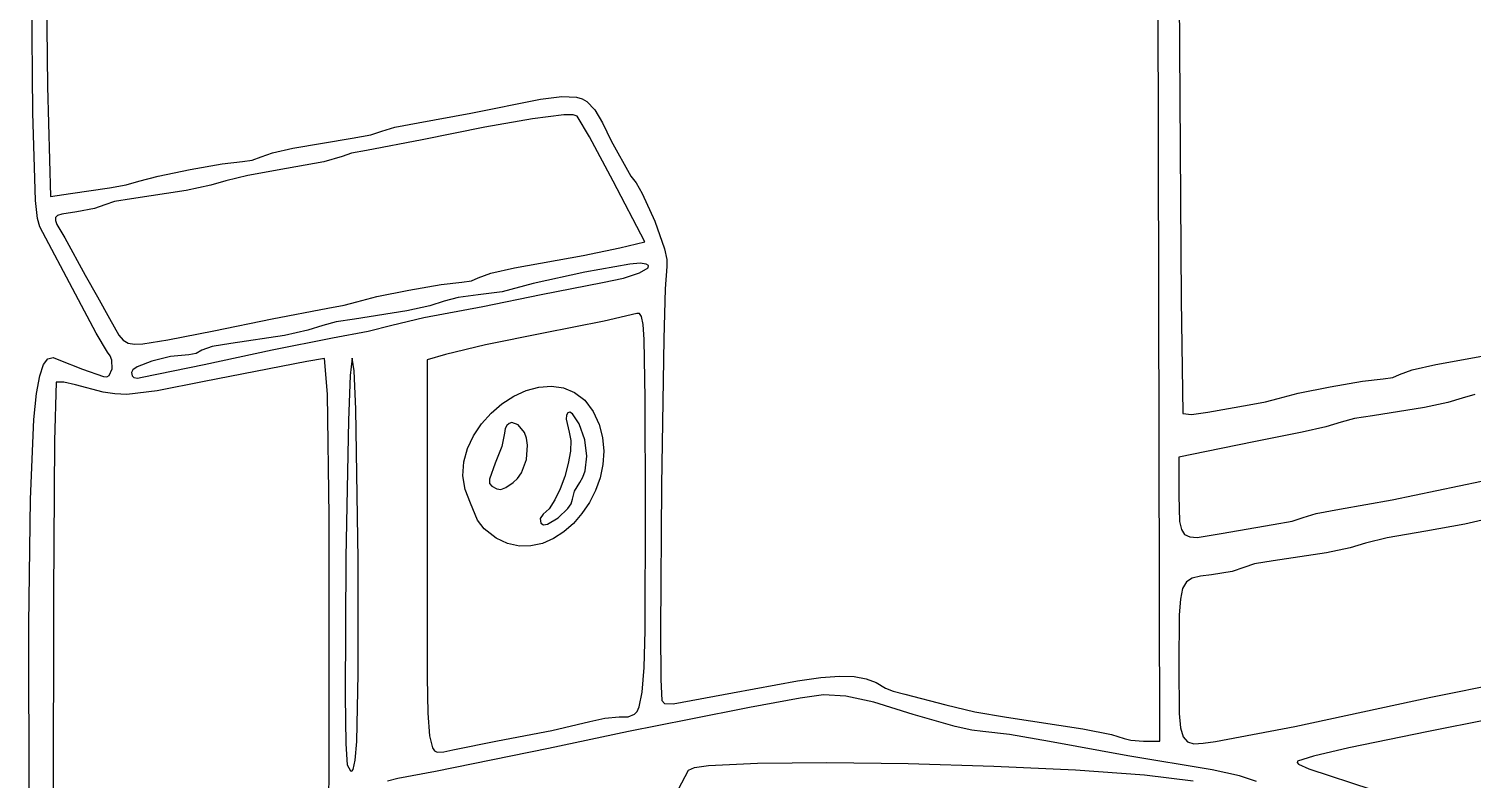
# Model space of a CAD drawing. Extents: x 19 to 1860, y 54 to 866.
# Drawn here: x 880.5 to 1056.2, y 463.7 to 555.1 of the extents above; entities that cross this region are included whole.
import ezdxf

# ---------------------------------------------------------------- set-up
doc = ezdxf.new("R2010")
doc.units = 0

msp = doc.modelspace()

# ---------------------------------------------------------------- linework, layer by layer
at = {"layer": 'Layer 1'}
for p, q in [((1018.14, 468.344), (1017.72, 661.384)), ((882.433922, 575.7461), (882.71029, 548.0878)), ((880.94932, 544.855524), (880.734091, 568.009775)), ((1020.483148, 559.505993), (1020.75353, 522.09386)), ((882.71029, 548.0878), (883.10144, 534.6902)), ((934.26531, 544.82676), (942.75703, 546.529011)), ((942.75703, 546.529011), (945.343254, 546.863757)), ((945.343254, 546.863757), (947.146223, 546.790905)), ((947.146223, 546.790905), (947.82973, 546.586782)), ((947.82973, 546.586782), (948.408315, 546.262943)), ((881.274664, 534.211241), (880.94932, 544.855524)), ((927.86424, 543.67047), (934.26531, 544.82676)), ((948.408315, 546.262943), (949.371908, 545.232362)), ((949.371908, 545.232362), (950.279381, 543.651651)), ((923.43702, 542.6349), (925.019066, 543.114116)), ((925.019066, 543.114116), (927.86424, 543.67047)), ((935.95538, 543.12366), (928.36291, 541.56204)), ((941.778094, 544.153745), (935.95538, 543.12366)), ((945.609541, 544.618015), (941.778094, 544.153745)), ((946.709317, 544.627257), (945.609541, 544.618015)), ((947.22821, 544.48219), (946.709317, 544.627257)), ((948.734355, 541.929134), (947.22821, 544.48219)), ((950.279381, 543.651651), (951.37311, 541.4733)), ((912.577919, 540.555884), (919.80296, 541.78677)), ((919.80296, 541.78677), (922.087953, 542.21076)), ((928.36291, 541.56204), (921.57443, 540.29504)), ((922.087953, 542.21076), (923.43702, 542.6349)), ((951.61045, 536.55085), (948.734355, 541.929134)), ((951.37311, 541.4733), (953.72781, 537.17482)), ((907.649305, 539.10461), (908.74296, 539.50103)), ((908.74296, 539.50103), (910.123917, 539.983152)), ((910.123917, 539.983152), (912.577919, 540.555884)), ((918.62295, 539.53554), (916.385381, 538.921469)), ((919.733489, 539.943895), (918.62295, 539.53554)), ((921.57443, 540.29504), (919.733489, 539.943895)), ((896.205245, 537.17053), (900.086879, 537.966457)), ((900.086879, 537.966457), (903.997408, 538.649672)), ((903.997408, 538.649672), (906.45947, 538.93973)), ((906.45947, 538.93973), (907.649305, 539.10461)), ((911.83461, 538.07591), (907.110321, 537.217446)), ((916.385381, 538.921469), (911.83461, 538.07591)), ((890.28804, 535.74658), (892.302424, 536.114241)), ((892.302424, 536.114241), (893.82987, 536.54233)), ((893.82987, 536.54233), (896.205245, 537.17053)), ((902.601481, 536.042114), (899.594919, 535.412265)), ((904.45577, 536.57232), (902.601481, 536.042114)), ((907.110321, 537.217446), (904.45577, 536.57232)), ((955.46218, 529.16061), (951.61045, 536.55085)), ((953.72781, 537.17482), (954.388934, 536.341093)), ((954.388934, 536.341093), (955.143361, 535.04012)), ((881.504016, 531.993317), (881.274664, 534.211241)), ((883.10144, 534.6902), (885.51424, 535.05607)), ((885.51424, 535.05607), (890.28804, 535.74658)), ((892.94507, 534.38862), (890.895594, 534.057799)), ((899.594919, 535.412265), (892.94507, 534.38862)), ((955.143361, 535.04012), (956.682416, 531.660672)), ((884.458007, 532.510085), (883.953932, 532.346831)), ((886.30424, 532.80149), (884.458007, 532.510085)), ((888.457895, 533.219571), (886.30424, 532.80149)), ((889.69841, 533.65686), (888.457895, 533.219571)), ((890.895594, 534.057799), (889.69841, 533.65686)), ((881.79136, 530.99846), (881.504016, 531.993317)), ((886.12125, 522.76224), (881.79136, 530.99846)), ((883.702702, 532.115478), (883.684432, 531.773723)), ((883.684432, 531.773723), (883.879232, 531.279267)), ((883.953932, 532.346831), (883.702702, 532.115478)), ((883.879232, 531.279267), (884.8285, 529.66305)), ((956.682416, 531.660672), (957.84555, 528.284949)), ((884.8285, 529.66305), (887.33153, 525.1154)), ((952.39035, 528.42997), (955.46218, 529.16061)), ((939.57845, 525.97667), (947.94772, 527.47599)), ((947.94772, 527.47599), (952.39035, 528.42997)), ((957.84555, 528.284949), (958.130077, 526.988631)), ((936.70394, 525.345581), (939.57845, 525.97667)), ((948.13777, 525.45884), (941.871801, 524.064248)), ((953.618266, 526.455388), (948.13777, 525.45884)), ((954.890176, 526.55619), (953.618266, 526.455388)), ((954.802878, 525.375576), (955.845815, 525.998644)), ((955.62825, 526.45097), (954.890176, 526.55619)), ((955.915765, 526.255112), (955.62825, 526.45097)), ((955.845815, 525.998644), (955.915765, 526.255112)), ((958.13334, 526.16142), (957.945478, 523.450881)), ((958.130077, 526.988631), (958.13334, 526.16142)), ((887.33153, 525.1154), (888.80727, 522.46805)), ((926.733435, 523.274791), (930.673313, 523.948296)), ((930.673313, 523.948296), (933.1925, 524.23296)), ((933.1925, 524.23296), (934.365421, 524.390604)), ((934.365421, 524.390604), (935.18081, 524.76964)), ((935.18081, 524.76964), (936.70394, 525.345581)), ((941.871801, 524.064248), (938.10277, 523.0702)), ((942.82503, 522.73837), (950.29034, 524.19081)), ((950.29034, 524.19081), (952.838149, 524.725165)), ((952.838149, 524.725165), (954.802878, 525.375576)), ((888.667903, 518.0277), (886.12125, 522.76224)), ((888.80727, 522.46805), (890.28301, 519.82068)), ((920.3938, 521.84419), (922.823414, 522.483179)), ((922.823414, 522.483179), (926.733435, 523.274791)), ((931.01912, 521.90949), (929.274026, 521.361378)), ((932.719935, 522.37142), (931.01912, 521.90949)), ((935.15116, 522.71914), (932.719935, 522.37142)), ((938.10277, 523.0702), (935.15116, 522.71914)), ((935.74151, 521.29094), (942.82503, 522.73837)), ((957.945478, 523.450881), (957.763393, 517.35146)), ((1020.75353, 522.09386), (1020.95556, 508.24533)), ((910.06362, 519.77684), (916.85197, 521.06062)), ((916.85197, 521.06062), (918.866402, 521.423215)), ((918.866402, 521.423215), (920.3938, 521.84419)), ((926.483789, 520.74062), (920.09862, 519.74344)), ((929.274026, 521.361378), (926.483789, 520.74062)), ((928.531124, 519.943562), (935.74151, 521.29094)), ((954.4821, 520.41591), (950.49772, 519.48744)), ((954.806176, 520.441613), (954.4821, 520.41591)), ((955.054484, 520.074144), (954.806176, 520.441613)), ((890.28301, 519.82068), (891.410944, 517.781446)), ((902.97997, 518.31489), (910.06362, 519.77684)), ((914.440531, 518.388177), (911.572508, 517.765054)), ((916.26175, 518.94488), (914.440531, 518.388177)), ((917.875775, 519.394091), (916.26175, 518.94488)), ((920.09862, 519.74344), (917.875775, 519.394091)), ((921.754161, 518.292445), (924.66051, 518.98872)), ((924.66051, 518.98872), (928.531124, 519.943562)), ((950.49772, 519.48744), (943.11888, 518.033)), ((955.237057, 519.08404), (955.054484, 520.074144)), ((955.363931, 517.241835), (955.237057, 519.08404)), ((890.04259, 515.73204), (888.667903, 518.0277)), ((891.410944, 517.781446), (891.942915, 517.180471)), ((891.942915, 517.180471), (892.556537, 516.821039)), ((892.556537, 516.821039), (893.329048, 516.674982)), ((893.329048, 516.674982), (894.337684, 516.714137)), ((894.337684, 516.714137), (897.37228, 517.23542)), ((897.37218, 517.23542), (902.97997, 518.31489)), ((897.37228, 517.23542), (897.37218, 517.23542)), ((905.04605, 516.77431), (902.796869, 516.407193)), ((911.572508, 517.765054), (905.04605, 516.77431)), ((910.06362, 516.0046), (917.44232, 517.46756)), ((917.44232, 517.46756), (921.754161, 518.292445)), ((936.03536, 516.60596), (931.16532, 515.44069)), ((943.11888, 518.033), (936.03536, 516.60596)), ((955.490726, 510.083263), (955.363931, 517.241835)), ((957.763393, 517.35146), (957.468881, 499.535391)), ((882.242881, 514.216046), (882.785908, 514.903719)), ((882.785908, 514.903719), (883.411345, 515.052577)), ((883.411345, 515.052577), (884.12263, 514.80249)), ((890.367148, 515.276128), (890.04259, 515.73204)), ((890.565432, 514.748156), (890.367148, 515.276128)), ((897.689241, 515.188421), (895.413475, 514.640356)), ((899.93947, 515.40844), (897.689241, 515.188421)), ((900.834125, 515.565325), (899.93947, 515.40844)), ((901.53381, 515.9425), (900.834125, 515.565325)), ((902.796869, 516.407193), (901.53381, 515.9425)), ((901.7994, 514.22674), (910.06362, 516.0046)), ((916.44289, 514.93579), (914.28511, 514.56802)), ((916.81343, 510.61273), (916.44289, 514.93579)), ((919.80257, 514.9668), (919.574585, 512.858905)), ((920.067076, 513.435972), (919.80257, 514.9668)), ((931.16532, 515.44069), (928.95184, 514.76409)), ((1051.73456, 514.20992), (1060.308985, 515.751649)), ((881.778826, 512.849693), (882.242881, 514.216046)), ((884.12263, 514.80249), (886.97572, 513.64026)), ((886.97572, 513.64026), (889.54983, 512.75944)), ((890.255274, 512.877232), (890.615068, 513.668345)), ((890.615068, 513.668345), (890.565432, 514.748156)), ((893.132996, 513.570652), (892.94497, 513.23205)), ((892.94497, 513.23205), (893.019579, 512.838875)), ((893.652081, 513.932236), (893.132996, 513.570652)), ((895.413475, 514.640356), (893.652081, 513.932236)), ((894.27305, 512.66254), (901.7994, 514.22674)), ((914.28511, 514.56802), (901.79701, 512.1579)), ((901.7994, 514.22674), (901.7994, 514.22674)), ((920.281409, 508.769), (920.067076, 513.435972)), ((928.95184, 514.76409), (928.953, 491.064)), ((1047.33686, 513.0029), (1048.860035, 513.578836)), ((1048.860035, 513.578836), (1051.73456, 514.20992)), ((881.390304, 510.664791), (881.778826, 512.849693)), ((883.78893, 512.08076), (883.579079, 504.926688)), ((884.728904, 512.064974), (883.78893, 512.08076)), ((886.15421, 511.73916), (884.728904, 512.064974)), ((889.492044, 510.83334), (886.15421, 511.73916)), ((889.54983, 512.75944), (889.941772, 512.710132)), ((889.941772, 512.710132), (890.255274, 512.877232)), ((893.019579, 512.838875), (893.254601, 512.6177)), ((893.254601, 512.6177), (893.666828, 512.561322)), ((893.666828, 512.561322), (894.27305, 512.66254)), ((901.79701, 512.1579), (896.099725, 511.010218)), ((919.574585, 512.858905), (919.365446, 507.384551)), ((941.010079, 511.033427), (942.547627, 511.461047)), ((942.547627, 511.461047), (944.070913, 511.589598)), ((944.070913, 511.589598), (945.537338, 511.387257)), ((945.537338, 511.387257), (946.904305, 510.8222)), ((1034.979535, 510.716424), (1038.88956, 511.50804)), ((1038.88956, 511.50804), (1042.829435, 512.181546)), ((1042.829435, 512.181546), (1045.34866, 512.46621)), ((1045.34866, 512.46621), (1046.521485, 512.623863)), ((1046.521485, 512.623863), (1047.33686, 513.0029)), ((881.073876, 507.521472), (881.390304, 510.664791)), ((890.92489, 510.622903), (889.492044, 510.83334)), ((892.402642, 510.579529), (890.92489, 510.622903)), ((896.099725, 511.010218), (892.402642, 510.579529)), ((917.026161, 495.728405), (916.81343, 510.61273)), ((938.062581, 509.40827), (939.500865, 510.33856)), ((939.500865, 510.33856), (941.010079, 511.033427)), ((946.904305, 510.8222), (948.129218, 509.862606)), ((948.129218, 509.862606), (949.16948, 508.47665)), ((955.51515, 496.76271), (955.490726, 510.083263)), ((1029.00816, 509.28794), (1031.022498, 509.65474)), ((1031.022498, 509.65474), (1032.54986, 510.07743)), ((1032.54986, 510.07743), (1034.979535, 510.716424)), ((1053.20483, 509.57832), (1050.390438, 508.962976)), ((1054.9787, 510.11724), (1053.20483, 509.57832)), ((1056.506025, 510.557836), (1054.9787, 510.11724)), ((920.547, 490.441), (920.281409, 508.769)), ((935.569196, 506.968711), (936.737826, 508.274379)), ((936.737826, 508.274379), (938.062581, 509.40827)), ((945.90958, 508.053529), (945.874785, 507.553367)), ((946.065321, 508.339364), (945.90958, 508.053529)), ((946.320082, 508.392749), (946.065321, 508.339364)), ((946.651934, 508.195561), (946.320082, 508.392749)), ((947.4592, 506.97698), (946.651934, 508.195561)), ((949.16948, 508.47665), (949.890371, 506.922788)), ((1020.95556, 508.24533), (1022.00326, 508.128438)), ((1022.00326, 508.128438), (1023.99056, 508.40477)), ((1023.99056, 508.40477), (1029.00816, 509.28794)), ((1044.0582, 507.97696), (1041.83535, 507.631915)), ((1050.390438, 508.962976), (1044.0582, 507.97696)), ((880.643554, 497.800115), (881.073876, 507.521472)), ((919.365446, 507.384551), (919.055041, 490.737076)), ((934.599288, 505.523087), (935.569196, 506.968711)), ((938.451303, 506.401426), (938.37655, 505.84782)), ((938.640098, 506.801634), (938.451303, 506.401426)), ((938.918354, 507.047576), (938.640098, 506.801634)), ((939.261485, 507.138385), (938.918354, 507.047576)), ((940.044039, 506.851129), (939.261485, 507.138385)), ((940.79109, 505.93292), (940.044039, 506.851129)), ((945.874785, 507.553367), (946.25575, 505.98255)), ((948.136491, 505.019372), (947.4592, 506.97698)), ((949.890371, 506.922788), (950.311032, 505.309981)), ((1038.347013, 506.629306), (1035.4988, 505.98399)), ((1040.2212, 507.19303), (1038.347013, 506.629306)), ((1041.83535, 507.631915), (1040.2212, 507.19303)), ((883.579079, 504.926688), (883.446124, 486.202909)), ((933.870699, 503.969332), (934.599288, 505.523087)), ((938.37655, 505.84782), (938.0344, 504.223406)), ((941.060702, 505.222105), (940.79109, 505.93292)), ((941.034191, 502.645614), (941.184435, 504.407632)), ((941.184435, 504.407632), (941.060702, 505.222105)), ((946.25575, 505.98255), (946.44042, 504.961813)), ((946.44042, 504.961813), (946.386258, 503.645762)), ((948.374915, 503.044956), (948.136491, 505.019372)), ((950.311032, 505.309981), (950.454084, 503.667721)), ((1029.5958, 504.7815), (1023.8405, 503.60958)), ((1035.4988, 505.98399), (1029.5958, 504.7815)), ((933.426027, 502.339268), (933.870699, 503.969332)), ((938.0344, 504.223406), (937.24297, 502.17669)), ((940.420201, 501.002671), (941.034191, 502.645614)), ((946.386258, 503.645762), (946.129624, 502.149098)), ((948.172557, 501.255395), (948.374915, 503.044956)), ((950.454084, 503.667721), (950.342148, 502.025502)), ((1023.8405, 503.60958), (1020.4462, 502.93671)), ((1020.4462, 502.93671), (1020.45, 498.27)), ((933.307868, 500.664717), (933.426027, 502.339268)), ((937.24297, 502.17669), (936.534217, 500.257602)), ((939.964253, 500.337042), (940.420201, 501.002671)), ((946.129624, 502.149098), (945.706881, 500.586519)), ((947.905486, 500.492954), (948.172557, 501.255395)), ((950.342148, 502.025502), (949.997844, 500.412818)), ((1046.4231, 497.74413), (1063.5418, 501.29628)), ((933.55882, 498.977504), (933.307868, 500.664717)), ((936.534217, 500.257602), (936.556953, 499.719645)), ((936.556953, 499.719645), (936.82022, 499.39126)), ((936.82022, 499.39126), (937.425699, 499.06079)), ((937.425699, 499.06079), (937.932813, 499.002655)), ((937.932813, 499.002655), (938.534152, 499.249665)), ((938.534152, 499.249665), (939.42231, 499.83463)), ((939.42231, 499.83461), (939.964253, 500.337042)), ((939.42231, 499.83463), (939.42231, 499.83461)), ((945.154391, 499.072725), (944.508514, 497.722416)), ((945.706881, 500.586519), (945.154391, 499.072725)), ((946.905603, 498.77644), (947.5275, 499.85235)), ((947.5275, 499.85235), (947.905486, 500.492954)), ((949.997844, 500.412818), (949.443794, 498.859162)), ((957.468881, 499.535391), (957.354462, 481.812062)), ((880.460352, 482.566679), (880.643554, 497.800115)), ((934.22148, 497.30945), (933.55882, 498.977504)), ((935.08706, 495.26174), (934.22148, 497.30945)), ((944.508514, 497.722416), (943.805613, 496.650291)), ((946.471634, 497.260397), (946.62803, 497.7933)), ((946.62803, 497.7933), (946.62818, 497.79329)), ((946.62818, 497.79329), (946.905603, 498.77644)), ((948.702617, 497.394028), (947.796935, 496.04691)), ((949.443794, 498.859162), (948.702617, 497.394028)), ((1020.45, 498.27), (1020.557102, 495.089826)), ((1040.0222, 496.60635), (1046.4231, 497.74413)), ((917.01678, 466.01343), (917.026161, 495.728405)), ((943.08205, 495.97105), (942.705486, 495.469269)), ((943.805613, 496.650291), (943.08205, 495.97105)), ((943.607024, 494.784883), (944.890766, 495.525259)), ((944.890766, 495.525259), (946.08352, 496.669418)), ((946.08352, 496.669418), (946.471634, 497.260397)), ((947.796935, 496.04691), (946.749368, 494.847301)), ((955.474009, 481.829686), (955.51515, 496.76271)), ((1034.245863, 495.14663), (1035.5949, 495.57077)), ((1035.5949, 495.57077), (1037.176975, 496.049991)), ((1037.176975, 496.049991), (1040.0222, 496.60635)), ((935.881283, 494.191039), (935.08706, 495.26174)), ((937.34377, 493.05781), (935.881283, 494.191039)), ((942.705486, 495.469269), (942.78955, 494.87235)), ((942.78955, 494.87235), (943.105175, 494.698632)), ((943.105175, 494.698632), (943.607024, 494.784883)), ((945.582538, 493.824694), (944.319065, 493.008584)), ((946.749368, 494.847301), (945.582538, 493.824694)), ((1020.557102, 495.089826), (1020.771685, 494.125286)), ((1020.771685, 494.125286), (1021.165363, 493.51303)), ((1025.6071, 493.61564), (1031.9609, 494.72264)), ((1031.9609, 494.72264), (1034.245863, 495.14663)), ((1050.5515, 493.91932), (1045.827188, 493.083979)), ((1055.275663, 494.751735), (1050.5515, 493.91932)), ((1057.9302, 495.3818), (1055.275663, 494.751735)), ((937.34378, 493.05775), (937.34377, 493.05781)), ((938.751157, 492.398976), (937.34378, 493.05775)), ((940.174995, 492.094166), (938.751157, 492.398976)), ((941.592672, 492.113826), (940.174995, 492.094166)), ((942.981569, 492.428463), (941.592672, 492.113826)), ((944.319065, 493.008584), (942.981569, 492.428463)), ((1021.165363, 493.51303), (1021.791938, 493.204498)), ((1021.791938, 493.204498), (1022.705217, 493.151129)), ((1022.705217, 493.151129), (1025.6071, 493.61564)), ((1043.1728, 492.44687), (1041.3288, 491.900808)), ((1045.827188, 493.083979), (1043.1728, 492.44687)), ((919.055041, 490.737076), (918.974026, 473.825588)), ((920.566288, 476.529944), (920.547, 490.441)), ((920.547, 490.441), (920.547, 490.441)), ((928.953, 491.064), (928.966077, 476.088997)), ((1031.9571, 490.29439), (1029.687763, 489.929881)), ((1038.4441, 491.28312), (1031.9571, 490.29439)), ((1041.3288, 491.900808), (1038.4441, 491.28312)), ((1024.4409, 488.58323), (1023.103294, 488.415025)), ((1026.9608, 489.006524), (1024.4409, 488.58323)), ((1028.3764, 489.48042), (1026.9608, 489.006524)), ((1029.687763, 489.929881), (1028.3764, 489.48042)), ((1020.927838, 486.924815), (1020.649862, 485.637465)), ((1021.396346, 487.724442), (1020.927838, 486.924815)), ((1022.10497, 488.17497), (1021.396346, 487.724442)), ((1023.103294, 488.415025), (1022.10497, 488.17497)), ((883.446124, 486.202909), (883.391729, 429.443115)), ((1020.649862, 485.637465), (1020.512836, 483.723767)), ((1020.512836, 483.723767), (1020.4633, 477.46283)), ((880.496765, 460.702224), (880.460352, 482.566679)), ((955.363593, 477.292949), (955.474009, 481.829686)), ((957.354462, 481.812062), (957.397491, 475.828565)), ((920.381856, 468.285149), (920.566288, 476.529944)), ((955.140844, 474.288666), (955.363593, 477.292949)), ((976.869932, 476.074373), (979.140577, 476.243939)), ((979.140577, 476.243939), (980.948468, 476.197589)), ((980.948468, 476.197589), (982.407617, 475.938768)), ((1020.4633, 477.46283), (1020.522694, 471.697022)), ((928.966077, 476.088997), (929.050532, 471.72564)), ((957.397491, 475.828565), (957.52479, 473.28032)), ((966.14134, 474.23573), (974.02252, 475.685445)), ((974.02252, 475.685445), (976.869932, 476.074373)), ((982.407617, 475.938768), (983.632036, 475.47092)), ((983.632036, 475.47092), (984.73574, 474.79749)), ((984.73574, 474.79749), (985.672784, 474.407047)), ((1051.1417, 473.67173), (1061.472, 475.78796)), ((918.974026, 473.825588), (919.051624, 468.021218)), ((954.766435, 472.501289), (955.140844, 474.288666)), ((957.52479, 473.28032), (957.844621, 472.914429)), ((957.844621, 472.914429), (958.898034, 472.897445)), ((958.898034, 472.897445), (966.14134, 474.23573)), ((974.36548, 473.58485), (968.20872, 472.45118)), ((977.196915, 473.955469), (974.36548, 473.58485)), ((979.938805, 473.818289), (977.196915, 473.955469)), ((983.333533, 473.065664), (979.938805, 473.818289)), ((988.12348, 471.58995), (983.333533, 473.065664)), ((985.672784, 474.407047), (987.09687, 474.06243)), ((987.09687, 474.06243), (992.11443, 472.77132)), ((992.11443, 472.77132), (995.621155, 471.924175)), ((1042.8776, 471.88483), (1051.1417, 473.67173)), ((929.050532, 471.72564), (929.247472, 468.98305)), ((948.7687, 470.74178), (950.565485, 471.125514)), ((950.565485, 471.125514), (952.33998, 471.28511)), ((952.33998, 471.28511), (953.40533, 471.315058)), ((953.40533, 471.315058), (954.201039, 471.615269)), ((960.83002, 470.9717), (953.45119, 469.52013)), ((954.201039, 471.615269), (954.510068, 471.965331)), ((954.510068, 471.965331), (954.766435, 472.501289)), ((968.20872, 472.45118), (960.83002, 470.9717)), ((993.224849, 470.127981), (988.12348, 471.58995)), ((995.621155, 471.924175), (999.49313, 471.26237)), ((999.49313, 471.26237), (1008.765505, 469.82401)), ((1020.522694, 471.697022), (1020.678941, 469.964658)), ((1034.584413, 470.098092), (1042.8776, 471.88483)), ((1058.2253, 470.97256), (1050.8467, 469.51898)), ((937.5111, 468.35291), (944.129488, 469.627306)), ((953.45119, 469.52013), (943.71136, 467.45595)), ((944.129488, 469.627306), (948.7687, 470.74178)), ((995.263395, 469.683248), (993.224849, 470.127981)), ((996.59011, 469.51991), (995.263395, 469.683248)), ((999.854739, 469.154739), (996.59011, 469.51991)), ((1004.7144, 468.27677), (999.854739, 469.154739)), ((1008.765505, 469.82401), (1012.263286, 469.133392)), ((1020.678941, 469.964658), (1020.99245, 468.849145)), ((1024.9125, 468.30297), (1034.584413, 470.098092)), ((1050.8467, 469.51898), (1041.1531, 467.528939)), ((919.051624, 468.021218), (919.22507, 465.4513)), ((920.199436, 466.026424), (920.381856, 468.285149)), ((929.247472, 468.98305), (929.602304, 467.514729)), ((929.602304, 467.514729), (929.853118, 467.150138)), ((943.71136, 467.45595), (929.98686, 464.64486)), ((932.0682, 467.2904), (937.51226, 468.35334)), ((937.51226, 468.35334), (937.5111, 468.35291)), ((1014.2519, 466.53095), (1004.7144, 468.27677)), ((1012.263286, 469.133392), (1013.81913, 468.67542)), ((1013.81913, 468.67542), (1014.639767, 468.441034)), ((1014.639767, 468.441034), (1016.14493, 468.34356)), ((1016.14493, 468.34356), (1018.14, 468.344)), ((1020.99245, 468.849145), (1021.51789, 468.237851)), ((1021.51789, 468.237851), (1022.309931, 468.018146)), ((1022.309931, 468.018146), (1023.423245, 468.077396)), ((1023.423245, 468.077396), (1024.9125, 468.30297)), ((1041.1531, 467.528939), (1036.861769, 466.502336)), ((916.84958, 425.73723), (917.01678, 466.01343)), ((919.949514, 464.870854), (920.199436, 466.026424)), ((929.853118, 467.150138), (930.160432, 466.974178)), ((930.160432, 466.974178), (930.967262, 467.014901)), ((930.967262, 467.014901), (932.0682, 467.2904)), ((963.219956, 465.356106), (969.164744, 465.655419)), ((969.164744, 465.655419), (977.601481, 465.732453)), ((977.601481, 465.732453), (987.531784, 465.608233)), ((1024.51255, 464.847736), (1014.2519, 466.53095)), ((1034.9194, 465.90381), (1034.860309, 465.740072)), ((1034.860309, 465.740072), (1035.028914, 465.542076)), ((1036.861769, 466.502336), (1034.9194, 465.90381)), ((919.22507, 465.4513), (919.626567, 464.713969)), ((919.626567, 464.713969), (919.797514, 464.674105)), ((919.797514, 464.674105), (919.949514, 464.870854)), ((929.98686, 464.64486), (925.396805, 463.771778)), ((958.695333, 460.856393), (960.7655, 464.81349)), ((960.7655, 464.81349), (961.494038, 465.116525)), ((961.494038, 465.116525), (963.219956, 465.356106)), ((987.531784, 465.608233), (997.95727, 465.303782)), ((997.95727, 465.303782), (1007.879556, 464.840127)), ((1007.879556, 464.840127), (1016.300261, 464.238292)), ((1016.300261, 464.238292), (1022.221, 463.5193)), ((1027.838047, 464.095276), (1024.51255, 464.847736)), ((1029.9111, 463.41206), (1027.838047, 464.095276)), ((1035.028914, 465.542076), (1036.273188, 464.957202)), ((1036.273188, 464.957202), (1043.9578, 462.42919)), ((925.396805, 463.771778), (924.134081, 463.446668))]:
    msp.add_line(p, q, dxfattribs=at)

doc.saveas('drawing.dxf')
